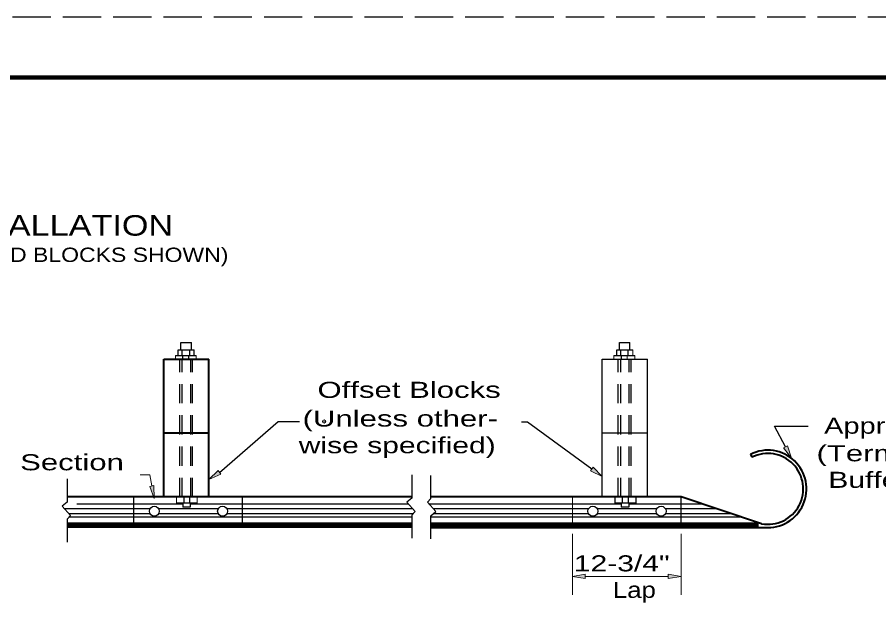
# Model space of a CAD drawing. Extents: x 1.3 to 36.6, y 35.1 to 57.1.
# Drawn here: x 16.57 to 23.73, y 52.22 to 57.08 of the extents above; entities that cross this region are included whole.
import ezdxf

# ---------------------------------------------------------------- set-up
doc = ezdxf.new("R2010")
doc.units = 0
doc.header["$LTSCALE"] = 0.053
doc.header["$PDMODE"] = 32
doc.header["$PDSIZE"] = 0.0265
doc.linetypes.add('LONG_DASHED', pattern=[7.5, 6, -1.5])
doc.linetypes.add('MEDIUM_DASHED', pattern=[4.5, 3, -1.5])
for name, color, linetype, lineweight in [('1', 7, 'Continuous', 25), ('2', 7, 'MEDIUM_DASHED', 40), ('3', 7, 'Continuous', 13), ('5', 7, 'Continuous', 25), ('6', 7, 'Continuous', 13)]:
    doc.layers.add(name, color=color, linetype=linetype, lineweight=lineweight)

msp = doc.modelspace()

# ---------------------------------------------------------------- hatches: boundary and pattern name
at = {"layer": '1'}
for points in [[(21.28618, 52.4238), (21.28618, 52.45922), (21.17993, 52.4415), (21.17993, 52.4415)], [(21.97706, 52.4238), (21.97706, 52.45922), (22.08331, 52.4415), (22.08331, 52.4415)]]:
    msp.add_hatch(color=256, dxfattribs=at).paths.add_polyline_path(points)
at = {"layer": '3'}
for points in [[(22.96627, 53.52551), (22.93487, 53.50911), (22.99976, 53.42312), (22.99976, 53.42312)], [(21.35281, 53.34769), (21.33199, 53.31905), (21.42837, 53.27093), (21.42837, 53.27093)], [(18.25806, 53.29131), (18.23804, 53.32052), (18.16043, 53.24582), (18.16043, 53.24582)], [(17.70286, 53.19595), (17.66805, 53.18947), (17.70494, 53.08826), (17.70494, 53.08826)]]:
    msp.add_hatch(color=256, dxfattribs=at).paths.add_polyline_path(points)

# ---------------------------------------------------------------- linework, layer by layer
at = {"layer": '1', "linetype": 'LONG_DASHED'}
msp.add_line((36.49207, 57.08429), (1.29207, 57.08429), dxfattribs=at)
at = {"layer": '1', "lineweight": 158}
msp.add_line((36.40874, 56.58429), (3.90874, 56.58429), dxfattribs=at)
at = {"layer": '1'}
for p, q in [((17.92673, 54.32432), (17.92673, 54.38478)), ((17.92673, 54.38478), (18.0151, 54.38478)), ((18.0151, 54.32432), (18.0151, 54.38478)), ((21.57034, 54.38478), (21.65873, 54.38478)), ((21.57034, 54.32432), (21.57034, 54.38478)), ((21.65873, 54.32432), (21.65873, 54.38478)), ((17.88146, 54.27682), (18.05432, 54.27682)), ((17.90615, 54.27682), (17.90615, 54.32432)), ((17.90615, 54.32432), (18.03786, 54.32432)), ((17.93885, 54.27682), (17.93885, 54.32432)), ((17.94497, 54.24659), (17.94497, 54.27682)), ((17.99245, 54.24659), (17.99245, 54.27682)), ((18.00127, 54.27682), (18.00127, 54.32432)), ((18.03786, 54.27682), (18.03786, 54.32432)), ((21.52507, 54.27682), (21.69795, 54.27682)), ((21.54977, 54.32432), (21.68149, 54.32432)), ((21.54977, 54.27682), (21.54977, 54.32432)), ((21.58248, 54.27682), (21.58248, 54.32432)), ((21.58858, 54.24659), (21.58858, 54.27682)), ((21.6449, 54.27682), (21.6449, 54.32432)), ((21.42837, 53.10225), (21.42837, 54.24659)), ((21.42837, 54.24659), (21.80404, 54.24659)), ((21.80404, 53.10225), (21.80404, 54.24659)), ((21.42837, 53.63342), (21.80404, 53.63342)), ((17.53631, 52.84837), (17.53631, 53.10225)), ((18.06255, 53.05075), (17.88968, 53.05075)), ((17.94273, 53.05075), (17.94273, 53.01646)), ((17.95155, 53.10225), (17.95155, 53.05075)), ((17.99904, 53.10225), (17.99904, 53.05075)), ((18.00516, 53.05075), (18.00516, 53.01646)), ((18.43969, 52.84837), (18.43969, 53.10225)), ((20.04548, 52.98032), (19.97528, 53.0573)), ((21.5333, 53.10225), (21.5333, 53.05075)), ((21.70618, 53.05075), (21.5333, 53.05075)), ((21.58635, 53.05075), (21.58635, 53.01646)), ((21.59518, 53.10225), (21.59518, 53.05075)), ((21.64267, 53.10225), (21.64267, 53.05075)), ((21.64877, 53.05075), (21.64877, 53.01646)), ((21.70618, 53.10225), (21.70618, 53.05075)), ((22.08331, 52.84837), (22.08331, 53.10225)), ((18.00516, 53.01646), (17.94273, 53.01646)), ((19.87481, 52.98024), (19.84502, 52.95011)), ((20.00399, 52.94574), (20.04548, 52.98032)), ((21.64877, 53.01646), (21.58635, 53.01646)), ((19.84502, 52.95011), (19.84502, 52.75883)), ((20.00399, 52.75272), (20.00399, 52.94574))]:
    msp.add_line(p, q, dxfattribs=at)
at = {"layer": '1', "lineweight": 13}
for p, q in [((17.88146, 54.24659), (17.88146, 54.27682)), ((18.05432, 54.24659), (18.05432, 54.27682)), ((21.52507, 54.24659), (21.52507, 54.27682)), ((21.63607, 54.24659), (21.63607, 54.27682)), ((21.68149, 54.27682), (21.68149, 54.32432)), ((21.69795, 54.24659), (21.69795, 54.27682)), ((17.88968, 53.10225), (17.88968, 53.05075)), ((18.06255, 53.10225), (18.06255, 53.05075)), ((21.17993, 52.84837), (21.17993, 53.10225)), ((16.98178, 52.84837), (19.84502, 52.84837)), ((21.17993, 52.79524), (21.17993, 52.28851)), ((22.08331, 52.79524), (22.08331, 52.28851)), ((21.28618, 52.44151), (21.97706, 52.44151))]:
    msp.add_line(p, q, dxfattribs=at)
at = {"layer": '1', "lineweight": 40}
for p, q in [((17.78475, 54.24659), (18.16043, 54.24659)), ((17.78475, 53.10225), (17.78475, 54.24659)), ((18.16043, 53.10225), (18.16043, 54.24659)), ((17.78475, 53.63342), (18.16043, 53.63342)), ((22.6597, 53.45546), (22.67182, 53.43133)), ((19.84608, 53.10225), (16.98284, 53.10225)), ((22.08331, 53.10225), (20.00505, 53.10225)), ((22.75232, 52.87901), (22.08331, 53.10225)), ((20.00399, 52.84837), (22.77941, 52.84837))]:
    msp.add_line(p, q, dxfattribs=at)
at = {"layer": '1'}
for points in [[(19.84608, 53.28482), (19.84608, 53.0918), (19.80461, 53.05722), (19.87481, 52.98024)], [(19.97528, 53.0573), (20.00505, 53.08744), (20.00505, 53.27871)], [(16.98284, 53.25269), (16.98284, 53.05968), (16.94136, 53.02509), (17.01156, 52.9481), (16.98178, 52.91798), (16.98178, 52.72671)]]:
    msp.add_lwpolyline(points, dxfattribs=at)
at = {"layer": '1', "lineweight": 13}
for points in [[(21.28618, 52.4238), (21.28618, 52.45922), (21.17993, 52.4415), (21.17993, 52.4415)], [(21.97706, 52.4238), (21.97706, 52.45922), (22.08331, 52.4415), (22.08331, 52.4415)]]:
    msp.add_lwpolyline(points, close=True, dxfattribs=at)
at = {"layer": '1'}
for centre in [(17.70674, 52.9831), (18.27399, 52.9831), (21.35037, 52.9831), (21.91761, 52.9831)]:
    msp.add_circle(centre, 0.04134, dxfattribs=at)
at = {"layer": '1', "lineweight": 40}
for radius, start in [(0.32114, 265.61027), (0.29413, 259.8834)]:
    msp.add_arc((22.80399, 53.16856), radius, start, 116.70119, dxfattribs=at)
at = {"layer": '2', "lineweight": 25}
for p, q in [((17.91805, 53.10225), (17.91805, 54.24659)), ((17.93907, 53.10225), (17.93907, 54.24659)), ((18.00905, 53.10225), (18.00905, 54.24659)), ((18.02397, 53.10225), (18.02397, 54.24659)), ((21.56167, 53.10225), (21.56167, 54.24659)), ((21.5827, 53.10225), (21.5827, 54.24659)), ((21.65268, 53.10225), (21.65268, 54.24659)), ((21.66759, 53.10225), (21.66759, 54.24659))]:
    msp.add_line(p, q, dxfattribs=at)
at = {"layer": '3', "lineweight": 25}
for points in [[(18.24805, 53.30591), (18.7343, 53.72776), (18.91373, 53.72776)], [(21.34241, 53.33337), (20.80643, 53.72274), (20.75685, 53.72274)], [(22.95057, 53.51731), (22.86047, 53.68983), (23.13833, 53.68983)]]:
    msp.add_lwpolyline(points, dxfattribs=at)
at = {"layer": '3'}
for points in [[(22.96627, 53.52551), (22.93487, 53.50911), (22.99976, 53.42312), (22.99976, 53.42312)], [(21.35281, 53.34769), (21.33199, 53.31905), (21.42837, 53.27093), (21.42837, 53.27093)], [(18.25806, 53.29131), (18.23804, 53.32052), (18.16043, 53.24582), (18.16043, 53.24582)], [(17.70286, 53.19595), (17.66805, 53.18947), (17.70494, 53.08826), (17.70494, 53.08826)]]:
    msp.add_lwpolyline(points, close=True, dxfattribs=at)
msp.add_lwpolyline([(17.68546, 53.19272), (17.66808, 53.28592), (17.59024, 53.28592)], dxfattribs=at)
msp.add_point((19.11715, 53.72776), dxfattribs=at)
at = {"layer": '5'}
for p, q in [((17.06166, 53.04504), (17.94273, 53.04504)), ((18.00516, 53.04504), (19.81571, 53.04504)), ((19.98645, 53.04504), (21.58635, 53.04504)), ((21.64877, 53.04504), (22.25477, 53.04504)), ((17.67024, 53.0025), (16.96197, 53.0025)), ((18.23748, 53.0025), (17.74326, 53.0025)), ((19.85451, 53.0025), (18.3105, 53.0025)), ((21.31385, 53.0025), (20.02525, 53.0025)), ((21.88109, 53.0025), (21.38689, 53.0025)), ((22.38227, 53.0025), (21.95412, 53.0025)), ((19.84502, 52.93322), (16.99684, 52.93322)), ((17.67185, 52.96094), (16.99986, 52.96094)), ((18.23909, 52.96094), (17.74164, 52.96094)), ((19.85572, 52.96094), (18.30889, 52.96094)), ((22.58987, 52.93322), (20.00399, 52.93322)), ((21.31547, 52.96094), (20.02222, 52.96094)), ((21.88272, 52.96094), (21.38526, 52.96094)), ((22.50683, 52.96094), (21.95251, 52.96094)), ((16.98178, 52.88723), (19.84502, 52.88723)), ((16.98178, 52.87873), (19.84502, 52.87873)), ((16.98178, 52.87023), (19.84502, 52.87023)), ((20.00399, 52.88723), (22.7277, 52.88723)), ((20.00399, 52.87873), (22.7277, 52.87873)), ((20.00399, 52.87023), (22.7277, 52.87023)), ((20.00399, 52.86173), (22.7277, 52.86173)), ((20.00399, 52.85323), (22.7277, 52.85323))]:
    msp.add_line(p, q, dxfattribs=at)
at = {"layer": '5', "lineweight": 13}
msp.add_line((16.98178, 52.86173), (19.84502, 52.86173), dxfattribs=at)
at = {"layer": '5', "lineweight": 40}
msp.add_line((16.98178, 52.85323), (19.84502, 52.85323), dxfattribs=at)
at = {"layer": '6'}
for p, q in [((21.17993, 52.84836), (21.17994, 52.84836)), ((22.08331, 52.84836), (22.08332, 52.84836)), ((22.08331, 52.44151), (22.08332, 52.44151))]:
    msp.add_line(p, q, dxfattribs=at)

# ---------------------------------------------------------------- texts
at = {"layer": '1', "width": 1.4}
msp.add_text('12-3/4"', height=0.1333, dxfattribs=at).set_placement((21.19211, 52.48378))
at = {"layer": '3'}
for s, height, width, p in [('TYPICAL GUARDRAIL INSTALLATION', 0.17, 1.25, (12.84178, 55.27114)), ('(UNANCHORED ENDS - WOOD POSTS AND BLOCKS SHOWN)', 0.119, 1.2, (12.68873, 55.05259)), ('Offset Blocks', 0.1333, 1.45, (19.0622, 53.92434)), ('(Unless other-', 0.1333, 1.45, (18.93847, 53.68594)), ('Approach End', 0.1333, 1.35, (23.27197, 53.62656)), ('wise specified)', 0.1333, 1.4, (18.90666, 53.4645)), ('(Terminal Section', 0.1333, 1.45, (23.20853, 53.39752)), ('Splice Section', 0.1333, 1.45, (15.81578, 53.32287)), ('Buffer End)', 0.1333, 1.4, (23.3063, 53.17715)), ('Lap', 0.1333, 1.2, (21.51677, 52.26342))]:
    msp.add_text(s, height=height, dxfattribs=dict(at, width=width)).set_placement(p)

doc.saveas('drawing.dxf')
